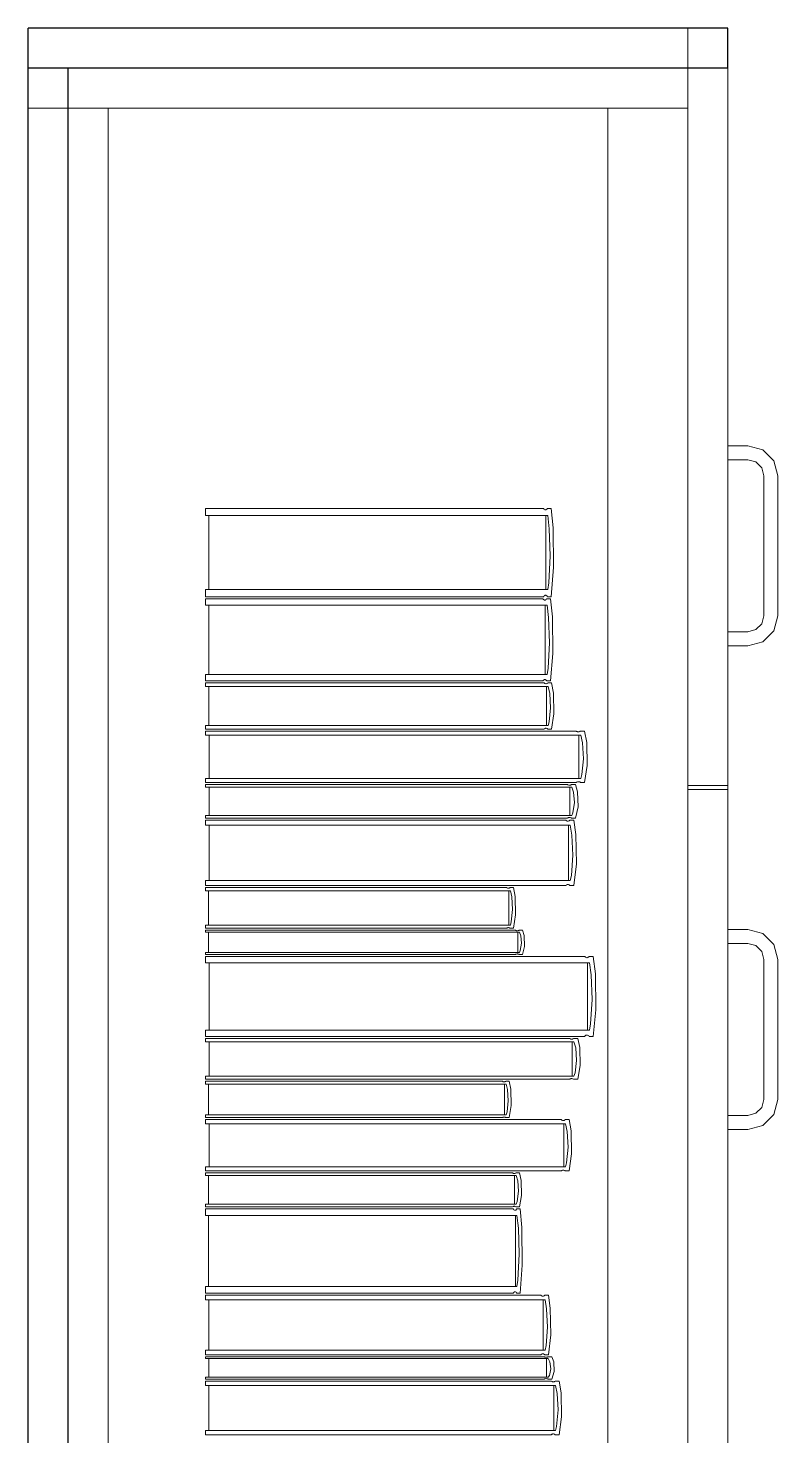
# Model space of a CAD drawing. Header units: inches. Extents: x -38 to 5698, y -33 to 92.
# Drawn here: x 212.235 to 212.61, y 13.758 to 14.462 of the extents above; entities that cross this region are included whole.
import ezdxf

# ---------------------------------------------------------------- set-up
doc = ezdxf.new("R2010")
doc.units = ezdxf.units.IN
doc.header["$MEASUREMENT"] = 0
doc.set_wipeout_variables(frame=1)
doc.linetypes.add('Wipeout_Contour', pattern=[1, 0, -1])
doc.layers.add('Interior - Mobiliario', color=7, linetype='Continuous')

msp = doc.modelspace()

# ---------------------------------------------------------------- linework, layer by layer
at = {"layer": 'Interior - Mobiliario', "color": 175, "linetype": 'Continuous', "lineweight": 13}
for p, q in [((212.25509, 14.44184), (212.56509, 14.44184)), ((212.25509, 12.98184), (212.25509, 14.44184)), ((212.56509, 14.44184), (212.56509, 12.98184)), ((212.27509, 14.42184), (212.52509, 14.42184)), ((212.27509, 14.42184), (212.27509, 13.00184)), ((212.52509, 14.42184), (212.56509, 14.42184)), ((212.52509, 13.00184), (212.52509, 14.42184)), ((212.56509, 14.42184), (212.56509, 13.00184)), ((212.59509, 14.25284), (212.58509, 14.25284)), ((212.58509, 14.25284), (212.58509, 14.24584)), ((212.60259, 14.25083), (212.59509, 14.25284)), ((212.60808, 14.24534), (212.60259, 14.25083)), ((212.58509, 14.24584), (212.59509, 14.24584)), ((212.59509, 14.24584), (212.59909, 14.24477)), ((212.59909, 14.24477), (212.60202, 14.24184)), ((212.60202, 14.24184), (212.60309, 14.23784)), ((212.61009, 14.23784), (212.60808, 14.24534)), ((212.60309, 14.23784), (212.60309, 14.16784)), ((212.61009, 14.16784), (212.61009, 14.23784)), ((212.32374, 14.21803), (212.32374, 14.22157)), ((212.32374, 14.22157), (212.49291, 14.22157)), ((212.49291, 14.22157), (212.49306, 14.22133)), ((212.49306, 14.22133), (212.49328, 14.22108)), ((212.49328, 14.22108), (212.49352, 14.22091)), ((212.49352, 14.22091), (212.49377, 14.22083)), ((212.49377, 14.22083), (212.49403, 14.22084)), ((212.49403, 14.22084), (212.49428, 14.22094)), ((212.49428, 14.22094), (212.49451, 14.22113)), ((212.49451, 14.22113), (212.49473, 14.22139)), ((212.49473, 14.22139), (212.49483, 14.22157)), ((212.49483, 14.22157), (212.49671, 14.22157)), ((212.49671, 14.22157), (212.49766, 14.21188)), ((212.49498, 14.21803), (212.32374, 14.21803)), ((212.32547, 14.18092), (212.32547, 14.21803)), ((212.49411, 14.21803), (212.49411, 14.18092)), ((212.49577, 14.21141), (212.49498, 14.21803)), ((212.49621, 14.19781), (212.49577, 14.21141)), ((212.49766, 14.21188), (212.49787, 14.19212)), ((212.49549, 14.18427), (212.49621, 14.19781)), ((212.49787, 14.19212), (212.49671, 14.17738)), ((212.32374, 14.17738), (212.32374, 14.18092)), ((212.32374, 14.18092), (212.49498, 14.18092)), ((212.49498, 14.18092), (212.49549, 14.18427)), ((212.49291, 14.17738), (212.32374, 14.17738)), ((212.32374, 14.17309), (212.32374, 14.17638)), ((212.32374, 14.17638), (212.49257, 14.17638)), ((212.49464, 14.17309), (212.32374, 14.17309)), ((212.32547, 14.13852), (212.32547, 14.17309)), ((212.49257, 14.17638), (212.49272, 14.17616)), ((212.49272, 14.17616), (212.49294, 14.17593)), ((212.49301, 14.17755), (212.49291, 14.17738)), ((212.49294, 14.17593), (212.49318, 14.17577)), ((212.49323, 14.17782), (212.49301, 14.17755)), ((212.49318, 14.17577), (212.49343, 14.17569)), ((212.49346, 14.17801), (212.49323, 14.17782)), ((212.49343, 14.17569), (212.49368, 14.1757)), ((212.49371, 14.17811), (212.49346, 14.17801)), ((212.49368, 14.1757), (212.49393, 14.1758)), ((212.49397, 14.17812), (212.49371, 14.17811)), ((212.49377, 14.17309), (212.49377, 14.13852)), ((212.49393, 14.1758), (212.49417, 14.17597)), ((212.49422, 14.17804), (212.49397, 14.17812)), ((212.49417, 14.17597), (212.49439, 14.17622)), ((212.49446, 14.17787), (212.49422, 14.17804)), ((212.49439, 14.17622), (212.49449, 14.17638)), ((212.49469, 14.17762), (212.49446, 14.17787)), ((212.49449, 14.17638), (212.49636, 14.17638)), ((212.49543, 14.16693), (212.49464, 14.17309)), ((212.49483, 14.17738), (212.49469, 14.17762)), ((212.49671, 14.17738), (212.49483, 14.17738)), ((212.49636, 14.17638), (212.49731, 14.16736)), ((212.49587, 14.15426), (212.49543, 14.16693)), ((212.49731, 14.16736), (212.49752, 14.14895)), ((212.60309, 14.16784), (212.60202, 14.16384)), ((212.60808, 14.16034), (212.61009, 14.16784)), ((212.59509, 14.15984), (212.58509, 14.15984)), ((212.58509, 14.15984), (212.58509, 14.15284)), ((212.59909, 14.16091), (212.59509, 14.15984)), ((212.60202, 14.16384), (212.59909, 14.16091)), ((212.60259, 14.15485), (212.60808, 14.16034)), ((212.49515, 14.14164), (212.49587, 14.15426)), ((212.58509, 14.15284), (212.59509, 14.15284)), ((212.59509, 14.15284), (212.60259, 14.15485)), ((212.49752, 14.14895), (212.49636, 14.13522)), ((212.32374, 14.13522), (212.32374, 14.13852)), ((212.32374, 14.13852), (212.49464, 14.13852)), ((212.49464, 14.13852), (212.49515, 14.14164)), ((212.49257, 14.13522), (212.32374, 14.13522)), ((212.32374, 14.13238), (212.32374, 14.13422)), ((212.32374, 14.13422), (212.49315, 14.13422)), ((212.49522, 14.13238), (212.32374, 14.13238)), ((212.32548, 14.11298), (212.32548, 14.13238)), ((212.49267, 14.13538), (212.49257, 14.13522)), ((212.49289, 14.13563), (212.49267, 14.13538)), ((212.49312, 14.13581), (212.49289, 14.13563)), ((212.49337, 14.1359), (212.49312, 14.13581)), ((212.49315, 14.13422), (212.49329, 14.1341)), ((212.49329, 14.1341), (212.49351, 14.13397)), ((212.49363, 14.13591), (212.49337, 14.1359)), ((212.49351, 14.13397), (212.49376, 14.13388)), ((212.49388, 14.13584), (212.49363, 14.13591)), ((212.49376, 14.13388), (212.49401, 14.13384)), ((212.49412, 14.13568), (212.49388, 14.13584)), ((212.49401, 14.13384), (212.49426, 14.13384)), ((212.49434, 14.13544), (212.49412, 14.13568)), ((212.49426, 14.13384), (212.49451, 14.1339)), ((212.49449, 14.13522), (212.49434, 14.13544)), ((212.49435, 14.13238), (212.49435, 14.11298)), ((212.49636, 14.13522), (212.49449, 14.13522)), ((212.49451, 14.1339), (212.49475, 14.13399)), ((212.49475, 14.13399), (212.49497, 14.13413)), ((212.49497, 14.13413), (212.49507, 14.13422)), ((212.49507, 14.13422), (212.49695, 14.13422)), ((212.49601, 14.12892), (212.49522, 14.13238)), ((212.49695, 14.13422), (212.4979, 14.12916)), ((212.4979, 14.12916), (212.49811, 14.11883)), ((212.49645, 14.12181), (212.49601, 14.12892)), ((212.49573, 14.11473), (212.49645, 14.12181)), ((212.49811, 14.11883), (212.49695, 14.11113)), ((212.32374, 14.11113), (212.32374, 14.11298)), ((212.32374, 14.11298), (212.49522, 14.11298)), ((212.49315, 14.11113), (212.32374, 14.11113)), ((212.32374, 14.10807), (212.32374, 14.11013)), ((212.32374, 14.11013), (212.50928, 14.11013)), ((212.51155, 14.10807), (212.32374, 14.10807)), ((212.32564, 14.08645), (212.32564, 14.10807)), ((212.49325, 14.11122), (212.49315, 14.11113)), ((212.49346, 14.11136), (212.49325, 14.11122)), ((212.4937, 14.11146), (212.49346, 14.11136)), ((212.49395, 14.11151), (212.4937, 14.11146)), ((212.49421, 14.11152), (212.49395, 14.11151)), ((212.49446, 14.11147), (212.49421, 14.11152)), ((212.4947, 14.11139), (212.49446, 14.11147)), ((212.49492, 14.11126), (212.4947, 14.11139)), ((212.49507, 14.11113), (212.49492, 14.11126)), ((212.49695, 14.11113), (212.49507, 14.11113)), ((212.49522, 14.11298), (212.49573, 14.11473)), ((212.50928, 14.11013), (212.50944, 14.10999)), ((212.50944, 14.10999), (212.50968, 14.10985)), ((212.50968, 14.10985), (212.50994, 14.10975)), ((212.50994, 14.10975), (212.51022, 14.1097)), ((212.51022, 14.1097), (212.5105, 14.10971)), ((212.5105, 14.10971), (212.51077, 14.10977)), ((212.5106, 14.10807), (212.5106, 14.08645)), ((212.51077, 14.10977), (212.51104, 14.10987)), ((212.51104, 14.10987), (212.51128, 14.11003)), ((212.51128, 14.11003), (212.51138, 14.11013)), ((212.51138, 14.11013), (212.51344, 14.11013)), ((212.51242, 14.10422), (212.51155, 14.10807)), ((212.51344, 14.11013), (212.51448, 14.10449)), ((212.5129, 14.09629), (212.51242, 14.10422)), ((212.51448, 14.10449), (212.51472, 14.09297)), ((212.51211, 14.0884), (212.5129, 14.09629)), ((212.51155, 14.08645), (212.51211, 14.0884)), ((212.51472, 14.09297), (212.51344, 14.08439)), ((212.32374, 14.08439), (212.32374, 14.08645)), ((212.32374, 14.08645), (212.51155, 14.08645)), ((212.50928, 14.08439), (212.32374, 14.08439)), ((212.32374, 14.08205), (212.32374, 14.08339)), ((212.32374, 14.08339), (212.50484, 14.08339)), ((212.50705, 14.08205), (212.32374, 14.08205)), ((212.3256, 14.06797), (212.3256, 14.08205)), ((212.50484, 14.08339), (212.50499, 14.0833)), ((212.50499, 14.0833), (212.50523, 14.0832)), ((212.50523, 14.0832), (212.50549, 14.08314)), ((212.50549, 14.08314), (212.50576, 14.08311)), ((212.50576, 14.08311), (212.50603, 14.08311)), ((212.50603, 14.08311), (212.5063, 14.08315)), ((212.50612, 14.08205), (212.50612, 14.06797)), ((212.5063, 14.08315), (212.50655, 14.08322)), ((212.50655, 14.08322), (212.50678, 14.08332)), ((212.50678, 14.08332), (212.50689, 14.08339)), ((212.50689, 14.08339), (212.5089, 14.08339)), ((212.5079, 14.07954), (212.50705, 14.08205)), ((212.5089, 14.08339), (212.50991, 14.07971)), ((212.50939, 14.08449), (212.50928, 14.08439)), ((212.50962, 14.08465), (212.50939, 14.08449)), ((212.50988, 14.08476), (212.50962, 14.08465)), ((212.51016, 14.08481), (212.50988, 14.08476)), ((212.50991, 14.07971), (212.51014, 14.07222)), ((212.51044, 14.08482), (212.51016, 14.08481)), ((212.51071, 14.08477), (212.51044, 14.08482)), ((212.51098, 14.08468), (212.51071, 14.08477)), ((212.51122, 14.08453), (212.51098, 14.08468)), ((212.51138, 14.08439), (212.51122, 14.08453)), ((212.51344, 14.08439), (212.51138, 14.08439)), ((212.58509, 14.08284), (212.56509, 14.08284)), ((212.56509, 13.72184), (212.56509, 14.08084)), ((212.58509, 14.08084), (212.56509, 14.08084)), ((212.58509, 13.72184), (212.58509, 14.08084)), ((212.5076, 14.06924), (212.50837, 14.07438)), ((212.50837, 14.07438), (212.5079, 14.07954)), ((212.32374, 14.06662), (212.32374, 14.06797)), ((212.32374, 14.06797), (212.50705, 14.06797)), ((212.50484, 14.06662), (212.32374, 14.06662)), ((212.32374, 14.063), (212.32374, 14.06562)), ((212.32374, 14.06562), (212.50404, 14.06562)), ((212.50404, 14.06562), (212.50419, 14.06545)), ((212.50494, 14.06669), (212.50484, 14.06662)), ((212.50517, 14.06679), (212.50494, 14.06669)), ((212.50543, 14.06686), (212.50517, 14.06679)), ((212.5057, 14.0669), (212.50543, 14.06686)), ((212.50597, 14.0669), (212.5057, 14.0669)), ((212.50624, 14.06687), (212.50597, 14.0669)), ((212.50598, 14.0655), (212.50608, 14.06562)), ((212.50608, 14.06562), (212.50808, 14.06562)), ((212.5065, 14.06681), (212.50624, 14.06687)), ((212.50673, 14.06671), (212.5065, 14.06681)), ((212.50689, 14.06662), (212.50673, 14.06671)), ((212.5089, 14.06662), (212.50689, 14.06662)), ((212.50705, 14.06797), (212.5076, 14.06924)), ((212.50808, 14.06562), (212.50909, 14.05843)), ((212.51014, 14.07222), (212.5089, 14.06662)), ((212.50624, 14.063), (212.32374, 14.063)), ((212.32559, 14.03545), (212.32559, 14.063)), ((212.50419, 14.06545), (212.50443, 14.06526)), ((212.50443, 14.06526), (212.50469, 14.06514)), ((212.50469, 14.06514), (212.50495, 14.06508)), ((212.50495, 14.06508), (212.50523, 14.06508)), ((212.50523, 14.06508), (212.50549, 14.06516)), ((212.50532, 14.063), (212.50532, 14.03545)), ((212.50549, 14.06516), (212.50575, 14.0653)), ((212.50575, 14.0653), (212.50598, 14.0655)), ((212.50709, 14.05809), (212.50624, 14.063)), ((212.50756, 14.04799), (212.50709, 14.05809)), ((212.50909, 14.05843), (212.50932, 14.04376)), ((212.50679, 14.03794), (212.50756, 14.04799)), ((212.50624, 14.03545), (212.50679, 14.03794)), ((212.50932, 14.04376), (212.50808, 14.03283)), ((212.32374, 14.03283), (212.32374, 14.03545)), ((212.32374, 14.03545), (212.50624, 14.03545)), ((212.50404, 14.03283), (212.32374, 14.03283)), ((212.32374, 14.0302), (212.32374, 14.03183)), ((212.32374, 14.03183), (212.47448, 14.03183)), ((212.47448, 14.03183), (212.4746, 14.03172)), ((212.4746, 14.03172), (212.4748, 14.0316)), ((212.4748, 14.0316), (212.47502, 14.03152)), ((212.47502, 14.03152), (212.47524, 14.03149)), ((212.47524, 14.03149), (212.47547, 14.03149)), ((212.47547, 14.03149), (212.47569, 14.03154)), ((212.47569, 14.03154), (212.4759, 14.03162)), ((212.4759, 14.03162), (212.4761, 14.03175)), ((212.4761, 14.03175), (212.47618, 14.03183)), ((212.47618, 14.03183), (212.47786, 14.03183)), ((212.47786, 14.03183), (212.4787, 14.02736)), ((212.50414, 14.03295), (212.50404, 14.03283)), ((212.50437, 14.03315), (212.50414, 14.03295)), ((212.50463, 14.03329), (212.50437, 14.03315)), ((212.50489, 14.03337), (212.50463, 14.03329)), ((212.50517, 14.03337), (212.50489, 14.03337)), ((212.50543, 14.03331), (212.50517, 14.03337)), ((212.50569, 14.03319), (212.50543, 14.03331)), ((212.50593, 14.033), (212.50569, 14.03319)), ((212.50608, 14.03283), (212.50593, 14.033)), ((212.50808, 14.03283), (212.50608, 14.03283)), ((212.47632, 14.0302), (212.32374, 14.0302)), ((212.32529, 14.01308), (212.32529, 14.0302)), ((212.47555, 14.0302), (212.47555, 14.01308)), ((212.47702, 14.02714), (212.47632, 14.0302)), ((212.47742, 14.02087), (212.47702, 14.02714)), ((212.4787, 14.02736), (212.47889, 14.01824)), ((212.47677, 14.01462), (212.47742, 14.02087)), ((212.47889, 14.01824), (212.47786, 14.01145)), ((212.32374, 14.01145), (212.32374, 14.01308)), ((212.32374, 14.01308), (212.47632, 14.01308)), ((212.47448, 14.01145), (212.32374, 14.01145)), ((212.32374, 14.00948), (212.32374, 14.01045)), ((212.32374, 14.01045), (212.47889, 14.01045)), ((212.48078, 14.00948), (212.32374, 14.00948)), ((212.32533, 13.99937), (212.32533, 14.00948)), ((212.47456, 14.01153), (212.47448, 14.01145)), ((212.47476, 14.01165), (212.47456, 14.01153)), ((212.47497, 14.01174), (212.47476, 14.01165)), ((212.47519, 14.01178), (212.47497, 14.01174)), ((212.47542, 14.01179), (212.47519, 14.01178)), ((212.47564, 14.01175), (212.47542, 14.01179)), ((212.47586, 14.01167), (212.47564, 14.01175)), ((212.47606, 14.01156), (212.47586, 14.01167)), ((212.47618, 14.01145), (212.47606, 14.01156)), ((212.47786, 14.01145), (212.47618, 14.01145)), ((212.47632, 14.01308), (212.47677, 14.01462)), ((212.47889, 14.01045), (212.47902, 14.01038)), ((212.47902, 14.01038), (212.47922, 14.01031)), ((212.47922, 14.01031), (212.47944, 14.01027)), ((212.47944, 14.01027), (212.47968, 14.01025)), ((212.47968, 14.01025), (212.47991, 14.01025)), ((212.47991, 14.01025), (212.48014, 14.01028)), ((212.47999, 14.00948), (212.47999, 13.99937)), ((212.48014, 14.01028), (212.48036, 14.01033)), ((212.48036, 14.01033), (212.48056, 14.0104)), ((212.48056, 14.0104), (212.48065, 14.01045)), ((212.48065, 14.01045), (212.48237, 14.01045)), ((212.48151, 14.00768), (212.48078, 14.00948)), ((212.48237, 14.01045), (212.48324, 14.00781)), ((212.58509, 14.01084), (212.59509, 14.01084)), ((212.58509, 14.00384), (212.58509, 14.01084)), ((212.59509, 14.01084), (212.60259, 14.00883)), ((212.48125, 14.00028), (212.48192, 14.00398)), ((212.48192, 14.00398), (212.48151, 14.00768)), ((212.48344, 14.00242), (212.48237, 13.99841)), ((212.48324, 14.00781), (212.48344, 14.00242)), ((212.59509, 14.00384), (212.58509, 14.00384)), ((212.59909, 14.00277), (212.59509, 14.00384)), ((212.60202, 13.99984), (212.59909, 14.00277)), ((212.60259, 14.00883), (212.60808, 14.00334)), ((212.60808, 14.00334), (212.61009, 13.99584)), ((212.32374, 13.99841), (212.32374, 13.99937)), ((212.32374, 13.99937), (212.48078, 13.99937)), ((212.47889, 13.99841), (212.32374, 13.99841)), ((212.32374, 13.9942), (212.32374, 13.99741)), ((212.32374, 13.99741), (212.5135, 13.99741)), ((212.47898, 13.99846), (212.47889, 13.99841)), ((212.47918, 13.99853), (212.47898, 13.99846)), ((212.47939, 13.99858), (212.47918, 13.99853)), ((212.47962, 13.99861), (212.47939, 13.99858)), ((212.47986, 13.99861), (212.47962, 13.99861)), ((212.48009, 13.99859), (212.47986, 13.99861)), ((212.48031, 13.99854), (212.48009, 13.99859)), ((212.48051, 13.99847), (212.48031, 13.99854)), ((212.48065, 13.99841), (212.48051, 13.99847)), ((212.48237, 13.99841), (212.48065, 13.99841)), ((212.48078, 13.99937), (212.48125, 14.00028)), ((212.5135, 13.99741), (212.51366, 13.99719)), ((212.51366, 13.99719), (212.51391, 13.99696)), ((212.51391, 13.99696), (212.51418, 13.99681)), ((212.51418, 13.99681), (212.51446, 13.99674)), ((212.51446, 13.99674), (212.51474, 13.99675)), ((212.51474, 13.99675), (212.51502, 13.99684)), ((212.51502, 13.99684), (212.51529, 13.99701)), ((212.51529, 13.99701), (212.51554, 13.99725)), ((212.51554, 13.99725), (212.51564, 13.99741)), ((212.51564, 13.99741), (212.51775, 13.99741)), ((212.51775, 13.99741), (212.51881, 13.98862)), ((212.60309, 13.99584), (212.60202, 13.99984)), ((212.60309, 13.92584), (212.60309, 13.99584)), ((212.61009, 13.99584), (212.61009, 13.92584)), ((212.51581, 13.9942), (212.32374, 13.9942)), ((212.32568, 13.96056), (212.32568, 13.9942)), ((212.51484, 13.9942), (212.51484, 13.96056)), ((212.5167, 13.98821), (212.51581, 13.9942)), ((212.5172, 13.97588), (212.5167, 13.98821)), ((212.51881, 13.98862), (212.51906, 13.97071)), ((212.51639, 13.9636), (212.5172, 13.97588)), ((212.51906, 13.97071), (212.51775, 13.95736)), ((212.32374, 13.95736), (212.32374, 13.96056)), ((212.32374, 13.96056), (212.51581, 13.96056)), ((212.51581, 13.96056), (212.51639, 13.9636)), ((212.5135, 13.95736), (212.32374, 13.95736)), ((212.32374, 13.95472), (212.32374, 13.95636)), ((212.32374, 13.95636), (212.5059, 13.95636)), ((212.50812, 13.95472), (212.32374, 13.95472)), ((212.32561, 13.93754), (212.32561, 13.95472)), ((212.5059, 13.95636), (212.50605, 13.95625)), ((212.50605, 13.95625), (212.50629, 13.95613)), ((212.50629, 13.95613), (212.50655, 13.95605)), ((212.50655, 13.95605), (212.50682, 13.95601)), ((212.50682, 13.95601), (212.5071, 13.95602)), ((212.5071, 13.95602), (212.50736, 13.95606)), ((212.50719, 13.95472), (212.50719, 13.93754)), ((212.50736, 13.95606), (212.50762, 13.95615)), ((212.50762, 13.95615), (212.50786, 13.95628)), ((212.50786, 13.95628), (212.50796, 13.95636)), ((212.50796, 13.95636), (212.50998, 13.95636)), ((212.50898, 13.95166), (212.50812, 13.95472)), ((212.50998, 13.95636), (212.511, 13.95187)), ((212.5136, 13.95751), (212.5135, 13.95736)), ((212.51385, 13.95775), (212.5136, 13.95751)), ((212.51411, 13.95792), (212.51385, 13.95775)), ((212.5144, 13.95802), (212.51411, 13.95792)), ((212.51468, 13.95802), (212.5144, 13.95802)), ((212.51496, 13.95795), (212.51468, 13.95802)), ((212.51523, 13.9578), (212.51496, 13.95795)), ((212.51548, 13.95757), (212.51523, 13.9578)), ((212.51564, 13.95736), (212.51548, 13.95757)), ((212.51775, 13.95736), (212.51564, 13.95736)), ((212.50945, 13.94536), (212.50898, 13.95166)), ((212.511, 13.95187), (212.51123, 13.94273)), ((212.50812, 13.93754), (212.50867, 13.93909)), ((212.50867, 13.93909), (212.50945, 13.94536)), ((212.51123, 13.94273), (212.50998, 13.93591)), ((212.32374, 13.93591), (212.32374, 13.93754)), ((212.32374, 13.93754), (212.50812, 13.93754)), ((212.5059, 13.93591), (212.32374, 13.93591)), ((212.32374, 13.93345), (212.32374, 13.93491)), ((212.32374, 13.93491), (212.47236, 13.93491)), ((212.47418, 13.93345), (212.32374, 13.93345)), ((212.32526, 13.91817), (212.32526, 13.93345)), ((212.47236, 13.93491), (212.47249, 13.93481)), ((212.47249, 13.93481), (212.47268, 13.9347)), ((212.47268, 13.9347), (212.47289, 13.93463)), ((212.47289, 13.93463), (212.47312, 13.9346)), ((212.47312, 13.9346), (212.47334, 13.93461)), ((212.47334, 13.93461), (212.47356, 13.93465)), ((212.47342, 13.93345), (212.47342, 13.91817)), ((212.47356, 13.93465), (212.47377, 13.93472)), ((212.47377, 13.93472), (212.47396, 13.93484)), ((212.47396, 13.93484), (212.47404, 13.93491)), ((212.47404, 13.93491), (212.4757, 13.93491)), ((212.47487, 13.93073), (212.47418, 13.93345)), ((212.4757, 13.93491), (212.47653, 13.93092)), ((212.506, 13.93598), (212.5059, 13.93591)), ((212.50623, 13.93611), (212.506, 13.93598)), ((212.50649, 13.9362), (212.50623, 13.93611)), ((212.50676, 13.93624), (212.50649, 13.9362)), ((212.50703, 13.93625), (212.50676, 13.93624)), ((212.50731, 13.93621), (212.50703, 13.93625)), ((212.50757, 13.93613), (212.50731, 13.93621)), ((212.50781, 13.93602), (212.50757, 13.93613)), ((212.50796, 13.93591), (212.50781, 13.93602)), ((212.50998, 13.93591), (212.50796, 13.93591)), ((212.47463, 13.91955), (212.47526, 13.92513)), ((212.47526, 13.92513), (212.47487, 13.93073)), ((212.47653, 13.93092), (212.47672, 13.92278)), ((212.60202, 13.92184), (212.60309, 13.92584)), ((212.61009, 13.92584), (212.60808, 13.91834)), ((212.32374, 13.91671), (212.32374, 13.91817)), ((212.32374, 13.91817), (212.47418, 13.91817)), ((212.47418, 13.91817), (212.47463, 13.91955)), ((212.47672, 13.92278), (212.4757, 13.91671)), ((212.58509, 13.91784), (212.59509, 13.91784)), ((212.58509, 13.91084), (212.58509, 13.91784)), ((212.59509, 13.91784), (212.59909, 13.91891)), ((212.59909, 13.91891), (212.60202, 13.92184)), ((212.60808, 13.91834), (212.60259, 13.91285)), ((212.47236, 13.91671), (212.32374, 13.91671)), ((212.32374, 13.91366), (212.32374, 13.91571)), ((212.32374, 13.91571), (212.50174, 13.91571)), ((212.50391, 13.91366), (212.32374, 13.91366)), ((212.32556, 13.89211), (212.32556, 13.91366)), ((212.47245, 13.91678), (212.47236, 13.91671)), ((212.47264, 13.91689), (212.47245, 13.91678)), ((212.47285, 13.91697), (212.47264, 13.91689)), ((212.47307, 13.91701), (212.47285, 13.91697)), ((212.47329, 13.91702), (212.47307, 13.91701)), ((212.47351, 13.91698), (212.47329, 13.91702)), ((212.47372, 13.91691), (212.47351, 13.91698)), ((212.47392, 13.91681), (212.47372, 13.91691)), ((212.47404, 13.91671), (212.47392, 13.91681)), ((212.4757, 13.91671), (212.47404, 13.91671)), ((212.50174, 13.91571), (212.50189, 13.91557)), ((212.50189, 13.91557), (212.50212, 13.91543)), ((212.50212, 13.91543), (212.50237, 13.91533)), ((212.50237, 13.91533), (212.50264, 13.91528)), ((212.50264, 13.91528), (212.50291, 13.91529)), ((212.50291, 13.91529), (212.50317, 13.91535)), ((212.503, 13.91366), (212.503, 13.89211)), ((212.50317, 13.91535), (212.50342, 13.91546)), ((212.50342, 13.91546), (212.50365, 13.91561)), ((212.50365, 13.91561), (212.50375, 13.91571)), ((212.50375, 13.91571), (212.50573, 13.91571)), ((212.50475, 13.90982), (212.50391, 13.91366)), ((212.50573, 13.91571), (212.50673, 13.91009)), ((212.59509, 13.91084), (212.58509, 13.91084)), ((212.60259, 13.91285), (212.59509, 13.91084)), ((212.50521, 13.90192), (212.50475, 13.90982)), ((212.50673, 13.91009), (212.50695, 13.89861)), ((212.50445, 13.89406), (212.50521, 13.90192)), ((212.50695, 13.89861), (212.50573, 13.89006)), ((212.32374, 13.89006), (212.32374, 13.89211)), ((212.32374, 13.89211), (212.50391, 13.89211)), ((212.50174, 13.89006), (212.32374, 13.89006)), ((212.50184, 13.89016), (212.50174, 13.89006)), ((212.50207, 13.89031), (212.50184, 13.89016)), ((212.50232, 13.89042), (212.50207, 13.89031)), ((212.50258, 13.89048), (212.50232, 13.89042)), ((212.50285, 13.89049), (212.50258, 13.89048)), ((212.50311, 13.89044), (212.50285, 13.89049)), ((212.50337, 13.89034), (212.50311, 13.89044)), ((212.5036, 13.8902), (212.50337, 13.89034)), ((212.50375, 13.89006), (212.5036, 13.8902)), ((212.50573, 13.89006), (212.50375, 13.89006)), ((212.50391, 13.89211), (212.50445, 13.89406)), ((212.32374, 13.8877), (212.32374, 13.88906)), ((212.32374, 13.88906), (212.47735, 13.88906)), ((212.47923, 13.8877), (212.32374, 13.8877)), ((212.32531, 13.87344), (212.32531, 13.8877)), ((212.47735, 13.88906), (212.47748, 13.88897)), ((212.47748, 13.88897), (212.47768, 13.88887)), ((212.47768, 13.88887), (212.4779, 13.88881)), ((212.4779, 13.88881), (212.47813, 13.88877)), ((212.47813, 13.88877), (212.47836, 13.88878)), ((212.47836, 13.88878), (212.47859, 13.88882)), ((212.47844, 13.8877), (212.47844, 13.87344)), ((212.47859, 13.88882), (212.4788, 13.88889)), ((212.4788, 13.88889), (212.479, 13.88899)), ((212.479, 13.88899), (212.47909, 13.88906)), ((212.47909, 13.88906), (212.4808, 13.88906)), ((212.47995, 13.88516), (212.47923, 13.8877)), ((212.48035, 13.87993), (212.47995, 13.88516)), ((212.4808, 13.88906), (212.48166, 13.88533)), ((212.48166, 13.88533), (212.48185, 13.87774)), ((212.47969, 13.87472), (212.48035, 13.87993)), ((212.48185, 13.87774), (212.4808, 13.87208)), ((212.32374, 13.87208), (212.32374, 13.87344)), ((212.32374, 13.87344), (212.47923, 13.87344)), ((212.47735, 13.87208), (212.32374, 13.87208)), ((212.32374, 13.8677), (212.32374, 13.87108)), ((212.32374, 13.87108), (212.47773, 13.87108)), ((212.47744, 13.87214), (212.47735, 13.87208)), ((212.47764, 13.87225), (212.47744, 13.87214)), ((212.47785, 13.87232), (212.47764, 13.87225)), ((212.47773, 13.87108), (212.47786, 13.87085)), ((212.47808, 13.87236), (212.47785, 13.87232)), ((212.47786, 13.87085), (212.47806, 13.87061)), ((212.47806, 13.87061), (212.47828, 13.87045)), ((212.47831, 13.87236), (212.47808, 13.87236)), ((212.47828, 13.87045), (212.47851, 13.87037)), ((212.47854, 13.87233), (212.47831, 13.87236)), ((212.47851, 13.87037), (212.47874, 13.87038)), ((212.47876, 13.87227), (212.47854, 13.87233)), ((212.47874, 13.87038), (212.47897, 13.87048)), ((212.47896, 13.87217), (212.47876, 13.87227)), ((212.47909, 13.87208), (212.47896, 13.87217)), ((212.47897, 13.87048), (212.47919, 13.87066)), ((212.4808, 13.87208), (212.47909, 13.87208)), ((212.47919, 13.87066), (212.47938, 13.87091)), ((212.47923, 13.87344), (212.47969, 13.87472)), ((212.47938, 13.87091), (212.47947, 13.87108)), ((212.47947, 13.87108), (212.48118, 13.87108)), ((212.48118, 13.87108), (212.48204, 13.86182)), ((212.47961, 13.8677), (212.32374, 13.8677)), ((212.32532, 13.83226), (212.32532, 13.8677)), ((212.47882, 13.8677), (212.47882, 13.83226)), ((212.48033, 13.86138), (212.47961, 13.8677)), ((212.48073, 13.8484), (212.48033, 13.86138)), ((212.48204, 13.86182), (212.48224, 13.84295)), ((212.48008, 13.83546), (212.48073, 13.8484)), ((212.48224, 13.84295), (212.48118, 13.82888)), ((212.47961, 13.83226), (212.48008, 13.83546)), ((212.32374, 13.82888), (212.32374, 13.83226)), ((212.32374, 13.83226), (212.47961, 13.83226)), ((212.47773, 13.82888), (212.32374, 13.82888)), ((212.32374, 13.8255), (212.32374, 13.82788)), ((212.32374, 13.82788), (212.49158, 13.82788)), ((212.47782, 13.82905), (212.47773, 13.82888)), ((212.47801, 13.8293), (212.47782, 13.82905)), ((212.47823, 13.82948), (212.47801, 13.8293)), ((212.47846, 13.82958), (212.47823, 13.82948)), ((212.47869, 13.82959), (212.47846, 13.82958)), ((212.47892, 13.82951), (212.47869, 13.82959)), ((212.47914, 13.82935), (212.47892, 13.82951)), ((212.47934, 13.82911), (212.47914, 13.82935)), ((212.47947, 13.82888), (212.47934, 13.82911)), ((212.48118, 13.82888), (212.47947, 13.82888)), ((212.49158, 13.82788), (212.49172, 13.82772)), ((212.49172, 13.82772), (212.49194, 13.82755)), ((212.49194, 13.82755), (212.49218, 13.82744)), ((212.49218, 13.82744), (212.49243, 13.82738)), ((212.49243, 13.82738), (212.49268, 13.82739)), ((212.49268, 13.82739), (212.49293, 13.82746)), ((212.49293, 13.82746), (212.49316, 13.82759)), ((212.49316, 13.82759), (212.49338, 13.82777)), ((212.49338, 13.82777), (212.49348, 13.82788)), ((212.49348, 13.82788), (212.49534, 13.82788)), ((212.49534, 13.82788), (212.49628, 13.82134)), ((212.49363, 13.8255), (212.32374, 13.8255)), ((212.32546, 13.80044), (212.32546, 13.8255)), ((212.49277, 13.8255), (212.49277, 13.80044)), ((212.49441, 13.82103), (212.49363, 13.8255)), ((212.49485, 13.81185), (212.49441, 13.82103)), ((212.49628, 13.82134), (212.49649, 13.808)), ((212.49413, 13.8027), (212.49485, 13.81185)), ((212.49649, 13.808), (212.49534, 13.79805)), ((212.32374, 13.79805), (212.32374, 13.80044)), ((212.32374, 13.80044), (212.49363, 13.80044)), ((212.49158, 13.79805), (212.32374, 13.79805)), ((212.49167, 13.79816), (212.49158, 13.79805)), ((212.49189, 13.79835), (212.49167, 13.79816)), ((212.49212, 13.79847), (212.49189, 13.79835)), ((212.49237, 13.79854), (212.49212, 13.79847)), ((212.49262, 13.79855), (212.49237, 13.79854)), ((212.49287, 13.79849), (212.49262, 13.79855)), ((212.49311, 13.79838), (212.49287, 13.79849)), ((212.49333, 13.79821), (212.49311, 13.79838)), ((212.49348, 13.79805), (212.49333, 13.79821)), ((212.49534, 13.79805), (212.49348, 13.79805)), ((212.49363, 13.80044), (212.49413, 13.8027)), ((212.32374, 13.79616), (212.32374, 13.79705)), ((212.32374, 13.79705), (212.49321, 13.79705)), ((212.49528, 13.79616), (212.32374, 13.79616)), ((212.32548, 13.78682), (212.32548, 13.79616)), ((212.49321, 13.79705), (212.49335, 13.79699)), ((212.49335, 13.79699), (212.49358, 13.79693)), ((212.49358, 13.79693), (212.49382, 13.79688)), ((212.49382, 13.79688), (212.49407, 13.79686)), ((212.49407, 13.79686), (212.49433, 13.79687)), ((212.49433, 13.79687), (212.49458, 13.79689)), ((212.49442, 13.79616), (212.49442, 13.78682)), ((212.49458, 13.79689), (212.49482, 13.79694)), ((212.49482, 13.79694), (212.49504, 13.79701)), ((212.49504, 13.79701), (212.49513, 13.79705)), ((212.49513, 13.79705), (212.49702, 13.79705)), ((212.49608, 13.7945), (212.49528, 13.79616)), ((212.4958, 13.78767), (212.49652, 13.79107)), ((212.49652, 13.79107), (212.49608, 13.7945)), ((212.49702, 13.79705), (212.49796, 13.79461)), ((212.49796, 13.79461), (212.49818, 13.78964)), ((212.32374, 13.78593), (212.32374, 13.78682)), ((212.32374, 13.78682), (212.49528, 13.78682)), ((212.49321, 13.78593), (212.32374, 13.78593)), ((212.32374, 13.78278), (212.32374, 13.78493)), ((212.32374, 13.78493), (212.49678, 13.78493)), ((212.49331, 13.78598), (212.49321, 13.78593)), ((212.49353, 13.78605), (212.49331, 13.78598)), ((212.49377, 13.78609), (212.49353, 13.78605)), ((212.49402, 13.78612), (212.49377, 13.78609)), ((212.49427, 13.78612), (212.49402, 13.78612)), ((212.49452, 13.7861), (212.49427, 13.78612)), ((212.49477, 13.78606), (212.49452, 13.7861)), ((212.49499, 13.78599), (212.49477, 13.78606)), ((212.49513, 13.78593), (212.49499, 13.78599)), ((212.49702, 13.78593), (212.49513, 13.78593)), ((212.49528, 13.78682), (212.4958, 13.78767)), ((212.49678, 13.78493), (212.49693, 13.78479)), ((212.49693, 13.78479), (212.49715, 13.78464)), ((212.49818, 13.78964), (212.49702, 13.78593)), ((212.49715, 13.78464), (212.4974, 13.78453)), ((212.4974, 13.78453), (212.49766, 13.78448)), ((212.49766, 13.78448), (212.49792, 13.78449)), ((212.49792, 13.78449), (212.49818, 13.78455)), ((212.49818, 13.78455), (212.49842, 13.78467)), ((212.49842, 13.78467), (212.49864, 13.78483)), ((212.49864, 13.78483), (212.49874, 13.78493)), ((212.49874, 13.78493), (212.50066, 13.78493)), ((212.50066, 13.78493), (212.50163, 13.77903)), ((212.49889, 13.78278), (212.32374, 13.78278)), ((212.32551, 13.78278), (212.49801, 13.78278)), ((212.32551, 13.76016), (212.32551, 13.78278)), ((212.49801, 13.78278), (212.49801, 13.76016)), ((212.49971, 13.77875), (212.49889, 13.78278)), ((212.50016, 13.77046), (212.49971, 13.77875)), ((212.50163, 13.77903), (212.50185, 13.76699)), ((212.49942, 13.7622), (212.50016, 13.77046)), ((212.50185, 13.76699), (212.50066, 13.75801)), ((212.32374, 13.75801), (212.32374, 13.76016)), ((212.32374, 13.76016), (212.49889, 13.76016)), ((212.49678, 13.75801), (212.32374, 13.75801)), ((212.49801, 13.76016), (212.32551, 13.76016)), ((212.49688, 13.75811), (212.49678, 13.75801)), ((212.4971, 13.75827), (212.49688, 13.75811)), ((212.49735, 13.75839), (212.4971, 13.75827)), ((212.4976, 13.75845), (212.49735, 13.75839)), ((212.49786, 13.75846), (212.4976, 13.75845)), ((212.49812, 13.75841), (212.49786, 13.75846)), ((212.49837, 13.7583), (212.49812, 13.75841)), ((212.49859, 13.75815), (212.49837, 13.7583)), ((212.49874, 13.75801), (212.49859, 13.75815)), ((212.50066, 13.75801), (212.49874, 13.75801)), ((212.49889, 13.76016), (212.49942, 13.7622))]:
    msp.add_line(p, q, dxfattribs=at)

# ---------------------------------------------------------------- next in the draw order: wipeouts: each hides what was drawn before it
at = {"color": 254, "linetype": 'Wipeout_Contour', "lineweight": 0, "ltscale": 6541.683331}
msp.add_wipeout([(212.25509, 14.44184), (212.23509, 14.44184), (212.23509, 12.98184), (212.25509, 12.98184)], dxfattribs=at).dxf.layer = 'Interior - Mobiliario'

# ---------------------------------------------------------------- next in the draw order: linework, layer by layer
at = {"layer": 'Interior - Mobiliario', "color": 175, "linetype": 'Continuous', "lineweight": 30}
for p, q in [((212.23509, 12.98184), (212.23509, 14.44184)), ((212.25509, 14.44184), (212.23509, 14.44184)), ((212.25509, 12.98184), (212.25509, 14.44184))]:
    msp.add_line(p, q, dxfattribs=at)
at = {"layer": 'Interior - Mobiliario', "color": 175, "linetype": 'Continuous', "lineweight": 13}
for p, q in [((212.23509, 14.44184), (212.25509, 14.44184)), ((212.23509, 12.98184), (212.23509, 14.44184)), ((212.25509, 14.44184), (212.25509, 12.98184)), ((212.23509, 14.42184), (212.27509, 14.42184)), ((212.23509, 13.00184), (212.23509, 14.42184))]:
    msp.add_line(p, q, dxfattribs=at)

# ---------------------------------------------------------------- next in the draw order: wipeouts: each hides what was drawn before it
at = {"color": 254, "linetype": 'Wipeout_Contour', "lineweight": 0, "ltscale": 6542.368146}
msp.add_wipeout([(212.58509, 14.46184), (212.23509, 14.46184), (212.23509, 14.44184), (212.58509, 14.44184)], dxfattribs=at).dxf.layer = 'Interior - Mobiliario'

# ---------------------------------------------------------------- next in the draw order: linework, layer by layer
at = {"layer": 'Interior - Mobiliario', "color": 175, "linetype": 'Continuous', "lineweight": 30}
for p, q in [((212.23509, 14.44184), (212.23509, 14.46184)), ((212.58509, 14.46184), (212.23509, 14.46184)), ((212.58509, 14.44184), (212.58509, 14.46184)), ((212.58509, 14.44184), (212.23509, 14.44184))]:
    msp.add_line(p, q, dxfattribs=at)
at = {"layer": 'Interior - Mobiliario', "color": 175, "linetype": 'Continuous', "lineweight": 13}
for p, q in [((212.23509, 14.46184), (212.58509, 14.46184)), ((212.23509, 14.44184), (212.23509, 14.46184)), ((212.23509, 14.46184), (212.56509, 14.46184)), ((212.23509, 14.42184), (212.23509, 14.46184)), ((212.58509, 14.46184), (212.23509, 14.46184)), ((212.23509, 14.46184), (212.23509, 12.96184)), ((212.56509, 14.46184), (212.56509, 14.42184)), ((212.58509, 14.46184), (212.58509, 14.44184)), ((212.58509, 12.96184), (212.58509, 14.46184)), ((212.58509, 14.44184), (212.23509, 14.44184)), ((212.23509, 14.44184), (212.58509, 14.44184)), ((212.23509, 12.98184), (212.23509, 14.44184)), ((212.25509, 14.44184), (212.58509, 14.44184)), ((212.25509, 12.98184), (212.25509, 14.44184)), ((212.25509, 14.44184), (212.56509, 14.44184)), ((212.25509, 12.98184), (212.25509, 14.44184)), ((212.25509, 14.44184), (212.56509, 14.44184)), ((212.25509, 12.98184), (212.25509, 14.44184)), ((212.56509, 14.44184), (212.56509, 12.98184)), ((212.56509, 14.44184), (212.56509, 12.98184)), ((212.56509, 14.44184), (212.56509, 14.08284)), ((212.58509, 14.44184), (212.56509, 14.44184)), ((212.58509, 14.44184), (212.58509, 12.98184)), ((212.58509, 14.44184), (212.58509, 12.98184)), ((212.58509, 14.44184), (212.58509, 14.08284))]:
    msp.add_line(p, q, dxfattribs=at)

doc.saveas('drawing.dxf')
